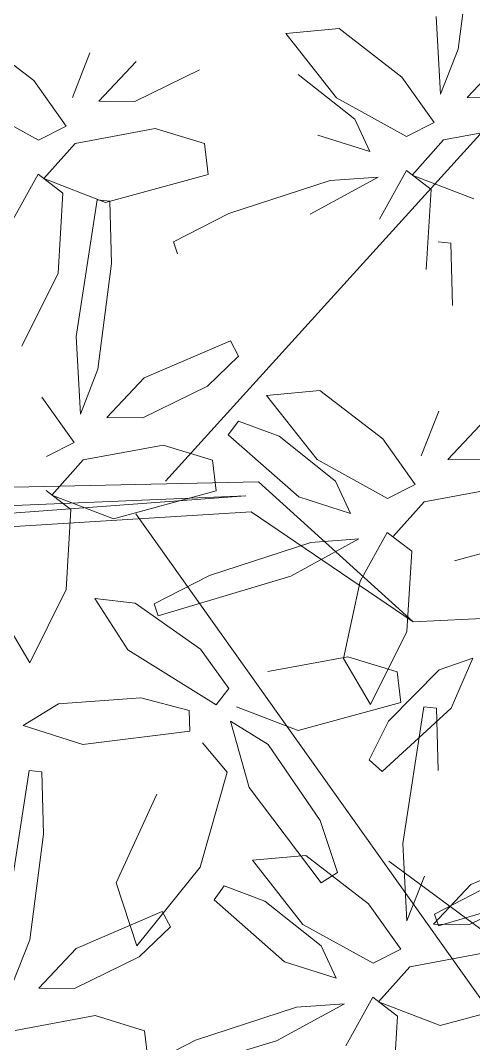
# Model space of a CAD drawing. Header units: inches. Extents: x 17146 to 31738, y -8920 to -2452.
# Drawn here: x 21802.88 to 21816.05, y -6493.63 to -6463.9 of the extents above; entities that cross this region are included whole.
import ezdxf

# ---------------------------------------------------------------- set-up
doc = ezdxf.new("R2010")
doc.units = ezdxf.units.IN
doc.header["$LTSCALE"] = 25
doc.header["$MEASUREMENT"] = 0
doc.layers.add('plants', color=105, linetype='Continuous', lineweight=18)

# ---------------------------------------------------------------- blocks, each defined once
blk = doc.blocks.new('Planta(planta)002')
at = {"color": 44}
for p, q in [((0.17809, 0.21941), (0.05532, 0.7767)), ((0.12471, 0.47564), (0.1514, 0.74467)), ((0.24259, 0.38876), (0.36959, 0.51576)), ((0.22613, 0.27066), (0.24259, 0.38876)), ((0.24259, 0.26176), (0.24259, 0.38876)), ((-0.0127, 0.03807), (0.22613, 0.27066)), ((0.01394, 0.01979), (0.24259, 0.26176)), ((0.23102, 0.26167), (-0.01144, 0.03084)), ((-0.00757, 0.0192), (0.23102, 0.26167)), ((0.20478, 0.21941), (0.5304, 0.21941))]:
    blk.add_line(p, q, dxfattribs=at)
at = {"color": 62}
for p, q in [((0.07152, 0.56602), (0.12616, 0.60095)), ((0.05831, 0.5429), (0.02023, 0.57347)), ((0.18792, 0.56813), (0.11583, 0.52454)), ((0.05707, 0.5285), (0.07152, 0.56602)), ((0.12517, 0.55828), (0.0857, 0.5283)), ((0.16977, 0.55413), (0.12903, 0.53788)), ((0.0568, 0.52408), (0.05831, 0.5429)), ((0.1477, 0.52219), (0.19958, 0.54601)), ((0.12903, 0.53788), (0.11455, 0.52163)), ((0.02376, 0.53176), (0.0568, 0.52408)), ((0.1195, 0.51779), (0.15501, 0.53124)), ((0.0857, 0.5283), (0.05707, 0.5285)), ((0.11583, 0.52454), (0.1195, 0.51779)), ((0.11455, 0.52163), (0.1477, 0.52219)), ((0.04224, 0.51397), (-0.00232, 0.49847)), ((0.02114, 0.49373), (0.04224, 0.51397)), ((0.08987, 0.51698), (0.07223, 0.51025)), ((0.09715, 0.48385), (0.08987, 0.51698)), ((0.07223, 0.51025), (0.06101, 0.46272)), ((0.10525, 0.50818), (0.13842, 0.47463)), ((0.1326, 0.49784), (0.10525, 0.50818)), ((0.05038, 0.49979), (0.03662, 0.46963)), ((0.05882, 0.47973), (0.05038, 0.49979)), ((-0.00232, 0.49847), (-0.07441, 0.45488)), ((-0.03523, 0.46157), (0.02114, 0.49373)), ((0.09332, 0.43574), (0.09715, 0.48385)), ((0.05596, 0.43596), (0.05882, 0.47973)), ((0.13842, 0.47463), (0.20878, 0.4283)), ((0.03662, 0.46963), (0.03581, 0.41255)), ((-0.07074, 0.44813), (-0.03523, 0.46157)), ((0.06101, 0.46272), (0.06938, 0.41364)), ((0.08728, 0.45393), (0.09873, 0.45709)), ((0.09873, 0.45709), (0.11505, 0.42796)), ((0.2133, 0.43452), (0.18588, 0.46079)), ((-0.06408, 0.44896), (-0.05171, 0.43467)), ((0.10089, 0.38243), (0.08728, 0.45393)), ((0.21924, 0.44108), (0.16239, 0.43587)), ((-0.05171, 0.43467), (-0.06507, 0.40629)), ((0.04625, 0.41144), (0.05596, 0.43596)), ((0.06938, 0.41364), (0.09332, 0.43574)), ((0.16239, 0.43587), (0.16239, 0.42537)), ((0.20878, 0.4283), (0.2133, 0.43452)), ((0.11505, 0.42796), (0.128, 0.37351)), ((0.16239, 0.42537), (0.1878, 0.4183)), ((0.1878, 0.4183), (0.23162, 0.42007)), ((0.03581, 0.41255), (0.04625, 0.41144)), ((0.14664, 0.38128), (0.20128, 0.41621)), ((0.20128, 0.41621), (0.21365, 0.40193)), ((-0.02047, 0.40214), (-0.06122, 0.38589)), ((0.00584, 0.40393), (-0.02047, 0.40214)), ((0.00933, 0.39402), (0.00584, 0.40393)), ((0.18793, 0.40338), (0.19758, 0.37226)), ((0.23584, 0.38982), (0.18793, 0.40338)), ((0.21365, 0.40193), (0.20029, 0.37355)), ((-0.04255, 0.3702), (0.00933, 0.39402)), ((-0.01645, 0.39652), (0.0034, 0.36153)), ((0.04482, 0.39299), (-0.01645, 0.39652)), ((0.09875, 0.36629), (0.04482, 0.39299)), ((0.12302, 0.34691), (0.10089, 0.38243)), ((0.13218, 0.34377), (0.14664, 0.38128)), ((-0.07569, 0.36964), (-0.04255, 0.3702)), ((0.128, 0.37351), (0.12302, 0.34691)), ((0.20029, 0.37355), (0.16081, 0.34356)), ((0.0034, 0.36153), (0.0601, 0.34358)), ((0.10192, 0.34316), (0.09875, 0.36629)), ((0.05233, 0.28984), (0.10197, 0.33262)), ((0.10197, 0.33262), (0.11106, 0.32391)), ((0.11335, 0.27141), (0.1247, 0.33381)), ((0.1247, 0.33381), (0.13724, 0.33278)), ((0.13724, 0.33278), (0.14339, 0.30398)), ((-0.05183, 0.32264), (0.01854, 0.27631)), ((0.11106, 0.32391), (0.097, 0.29701)), ((0.21329, 0.31481), (0.14119, 0.27122)), ((0.18038, 0.27792), (0.23674, 0.31008)), ((0.14339, 0.30398), (0.13733, 0.25566)), ((0.097, 0.29701), (0.06067, 0.26216)), ((0.03646, 0.25509), (0.05233, 0.28984)), ((0.01854, 0.27631), (0.02305, 0.28254)), ((0.14487, 0.26447), (0.18038, 0.27792)), ((0.12306, 0.2356), (0.11335, 0.27141)), ((0.14119, 0.27122), (0.14487, 0.26447)), ((0.06067, 0.26216), (0.03646, 0.25509)), ((0.13733, 0.25566), (0.12306, 0.2356)), ((0.16664, 0.21138), (0.22128, 0.24631)), ((0.22128, 0.24631), (0.23366, 0.23202)), ((0.06744, 0.23239), (0.07709, 0.20127)), ((0.11535, 0.21883), (0.06744, 0.23239)), ((0.23366, 0.23202), (0.22029, 0.20364)), ((0.15343, 0.18825), (0.11535, 0.21883)), ((0.15219, 0.17386), (0.16664, 0.21138)), ((0.22029, 0.20364), (0.18082, 0.17366)), ((0.15192, 0.16943), (0.15343, 0.18825)), ((0.22415, 0.18324), (0.20967, 0.16699)), ((0.18082, 0.17366), (0.15219, 0.17386)), ((0.18499, 0.16234), (0.16735, 0.1556)), ((0.19227, 0.12921), (0.18499, 0.16234)), ((0.20037, 0.15354), (0.23354, 0.11999)), ((0.22772, 0.1432), (0.20037, 0.15354))]:
    blk.add_line(p, q, dxfattribs=at)
at = {"color": 64}
for p, q in [((0.25068, 0.43058), (0.21924, 0.44108)), ((0.23162, 0.42007), (0.25068, 0.43058)), ((0.28713, 0.38237), (0.34177, 0.41729)), ((0.27392, 0.35924), (0.23584, 0.38982)), ((0.34078, 0.37463), (0.30131, 0.34464)), ((0.19758, 0.37226), (0.23937, 0.3481)), ((0.27241, 0.34042), (0.27392, 0.35924)), ((0.34463, 0.35423), (0.33016, 0.33798)), ((0.23937, 0.3481), (0.27241, 0.34042)), ((0.30131, 0.34464), (0.27267, 0.34485)), ((0.33016, 0.33798), (0.36331, 0.33853)), ((0.25785, 0.33032), (0.21329, 0.31481)), ((0.23674, 0.31008), (0.25785, 0.33032)), ((0.30548, 0.33333), (0.28784, 0.32659)), ((0.31275, 0.3002), (0.30548, 0.33333)), ((0.28784, 0.32659), (0.27662, 0.27907)), ((0.34821, 0.31419), (0.32086, 0.32453)), ((0.26599, 0.31614), (0.25223, 0.28598)), ((0.27443, 0.29608), (0.26599, 0.31614)), ((0.30893, 0.25208), (0.31275, 0.3002)), ((0.27156, 0.25231), (0.27443, 0.29608)), ((0.25223, 0.28598), (0.25141, 0.22889)), ((0.27662, 0.27907), (0.28498, 0.22998)), ((0.26186, 0.22779), (0.27156, 0.25231)), ((0.28498, 0.22998), (0.30893, 0.25208)), ((0.25141, 0.22889), (0.26186, 0.22779)), ((0.26489, 0.19949), (0.22415, 0.18324)), ((0.2912, 0.20128), (0.26489, 0.19949)), ((0.2947, 0.19137), (0.2912, 0.20128)), ((0.24282, 0.16755), (0.2947, 0.19137)), ((0.35159, 0.1386), (0.40796, 0.17076)), ((0.20967, 0.16699), (0.24282, 0.16755)), ((0.281, 0.10615), (0.22772, 0.1432)), ((0.31609, 0.12515), (0.35159, 0.1386)), ((0.31241, 0.1319), (0.31609, 0.12515)), ((0.23354, 0.11999), (0.30391, 0.07366)), ((0.30616, 0.07839), (0.3608, 0.11332)), ((0.3608, 0.11332), (0.37317, 0.09903)), ((0.30842, 0.07988), (0.281, 0.10615)), ((0.25486, 0.08584), (0.20696, 0.0994)), ((0.37317, 0.09903), (0.35981, 0.07065)), ((0.29294, 0.05526), (0.25486, 0.08584)), ((0.2917, 0.04087), (0.30616, 0.07839)), ((0.30391, 0.07366), (0.30842, 0.07988)), ((0.35981, 0.07065), (0.32033, 0.04067)), ((0.4044, 0.0665), (0.36366, 0.05025)), ((0.29143, 0.03644), (0.29294, 0.05526)), ((0.36366, 0.05025), (0.34918, 0.034)), ((0.25839, 0.04413), (0.29143, 0.03644)), ((0.32033, 0.04067), (0.2917, 0.04087)), ((0.34918, 0.034), (0.38233, 0.03456)), ((0.3245, 0.02935), (0.30686, 0.02261)), ((0.33178, -0.00378), (0.3245, 0.02935)), ((0.30686, 0.02261), (0.29564, -0.02491)), ((0.36723, 0.01021), (0.33988, 0.02055)), ((0.32795, -0.05189), (0.33178, -0.00378))]:
    blk.add_line(p, q, dxfattribs=at)
at = {"color": 60}
for p, q in [((-0.06507, 0.40629), (-0.10455, 0.37631)), ((-0.06122, 0.38589), (-0.07569, 0.36964)), ((-0.05764, 0.34585), (-0.08499, 0.35619)), ((-0.00436, 0.3088), (-0.05764, 0.34585)), ((0.02305, 0.28254), (-0.00436, 0.3088))]:
    blk.add_line(p, q, dxfattribs=at)
at = {"color": 66}
for p, q in [((0.42891, 0.25087), (0.40149, 0.27714)), ((0.44513, 0.21992), (0.40706, 0.25049)), ((0.42439, 0.24465), (0.42891, 0.25087)), ((0.44389, 0.20552), (0.45835, 0.24304)), ((0.512, 0.23531), (0.47252, 0.20532)), ((0.44362, 0.2011), (0.44513, 0.21992)), ((0.51585, 0.21491), (0.50138, 0.19866)), ((0.41059, 0.20878), (0.44362, 0.2011)), ((0.47252, 0.20532), (0.44389, 0.20552)), ((0.47669, 0.194), (0.45905, 0.18727)), ((0.48397, 0.16087), (0.47669, 0.194)), ((0.50138, 0.19866), (0.53452, 0.19921)), ((0.42906, 0.191), (0.38451, 0.17549)), ((0.40796, 0.17076), (0.42906, 0.191)), ((0.45905, 0.18727), (0.44784, 0.13974)), ((0.49208, 0.18521), (0.52524, 0.15165)), ((0.51943, 0.17486), (0.49208, 0.18521)), ((0.43721, 0.17681), (0.42344, 0.14665)), ((0.44565, 0.15676), (0.43721, 0.17681)), ((0.57271, 0.13782), (0.51943, 0.17486)), ((0.44278, 0.11299), (0.44565, 0.15676)), ((0.48014, 0.11276), (0.48397, 0.16087)), ((0.44784, 0.13974), (0.4562, 0.09066)), ((0.4562, 0.09066), (0.48014, 0.11276))]:
    blk.add_line(p, q, dxfattribs=at)

msp = doc.modelspace()

# ---------------------------------------------------------------- block references
at = {"layer": 'plants', "extrusion": (0, 0, -1), "xscale": 47.72499626327076, "yscale": 47.72499626327076, "zscale": -47.72499626272598, "rotation": 132.1834378060478}
msp.add_blockref('Planta(planta)002', (-21792.774, -6477.5), dxfattribs=at)

doc.saveas('drawing.dxf')
